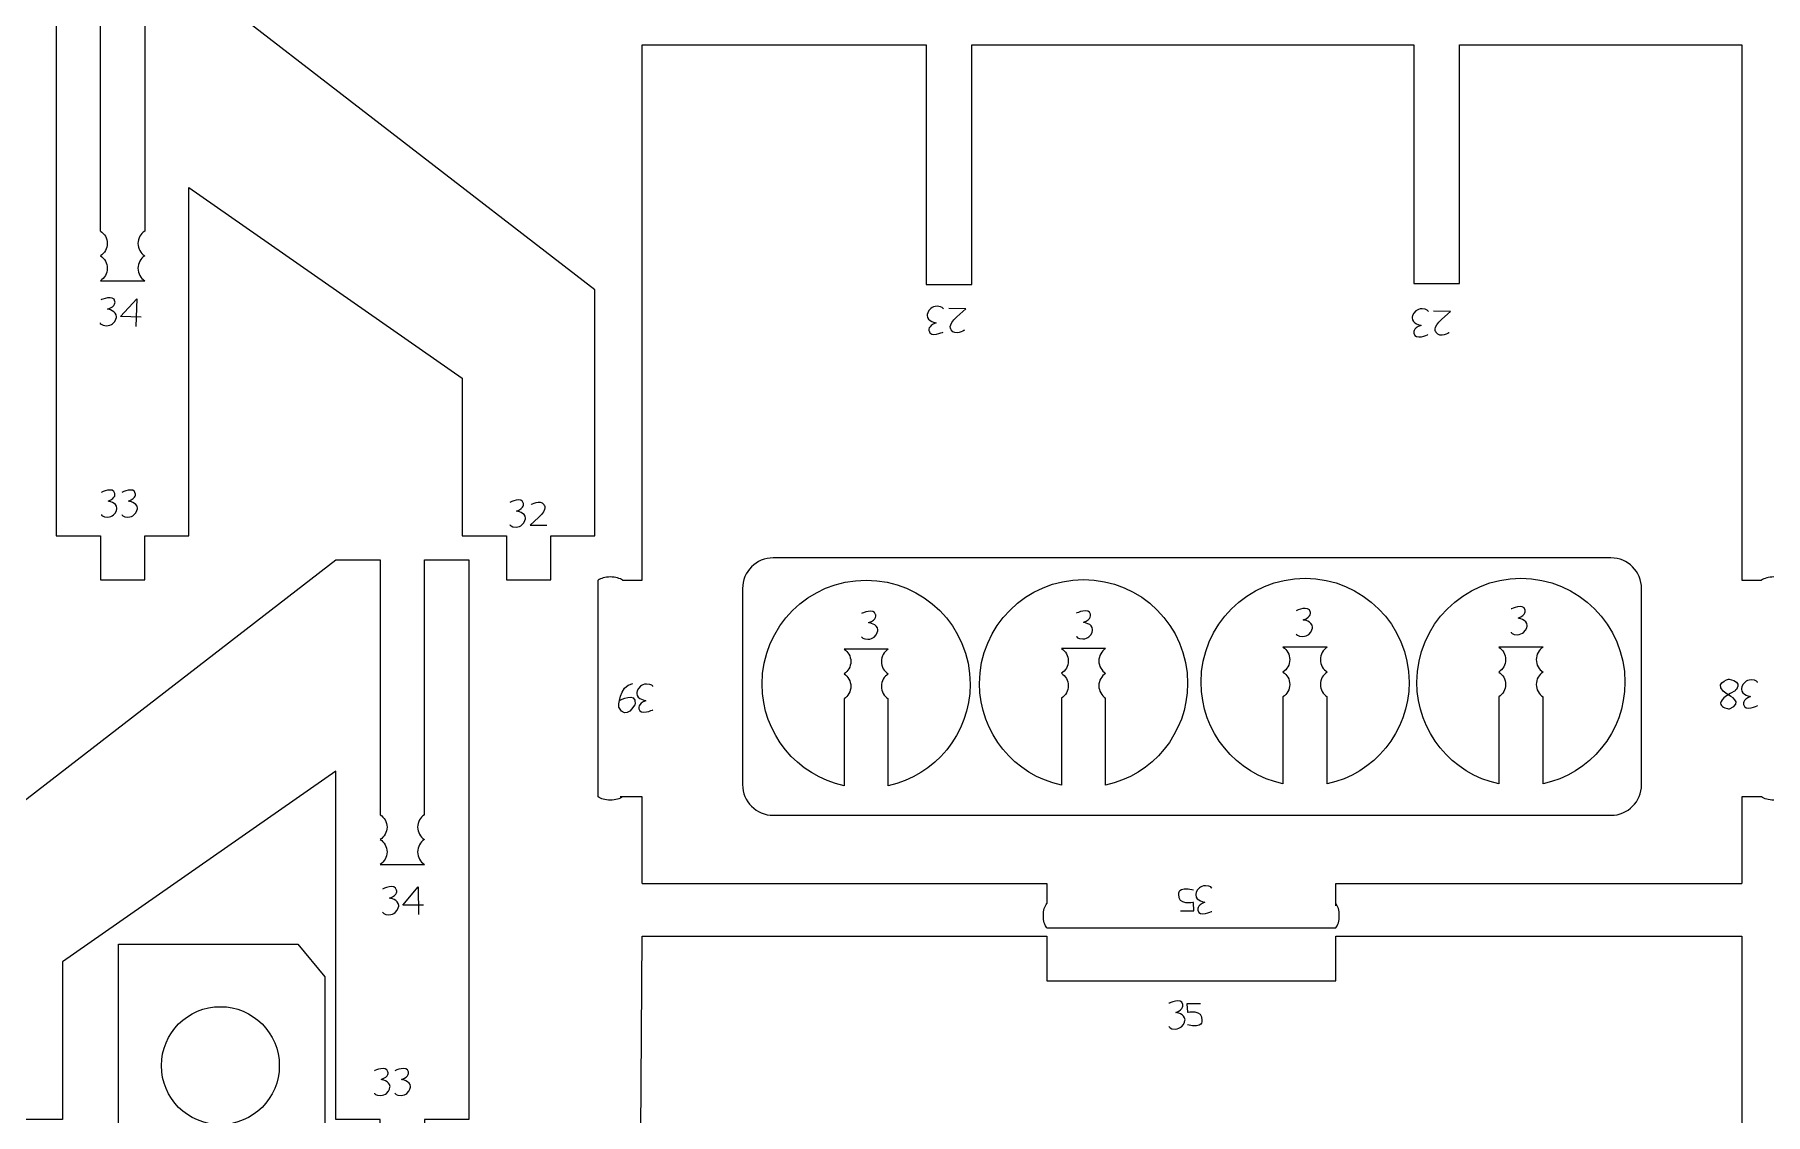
# Model space of a CAD drawing. Header units: centimetres. Extents: x -25 to 25, y -32.5 to 32.5.
# Drawn here: x -14.92 to -2.71, y 3.25 to 10.87 of the extents above; entities that cross this region are included whole.
import ezdxf

# ---------------------------------------------------------------- set-up
doc = ezdxf.new("R2010")
doc.units = ezdxf.units.CM
doc.header["$MEASUREMENT"] = 0
doc.layers.add('Capa 1', color=7, linetype='Continuous')

msp = doc.modelspace()

# ---------------------------------------------------------------- linework, layer by layer
at = {"layer": 'Capa 1', "color": 250, "lineweight": 9}
msp.add_ellipse((-13.61074, 3.5892), major_axis=(0, 0.41612), ratio=1, dxfattribs=at)
for points, knots in [([(-14.45659, 9.47907), (-14.45659, 9.47907), (-14.45658, 11.27863), (-14.45658, 11.27863), (-14.45658, 11.27863), (-14.45658, 11.27863), (-14.76867, 11.27862), (-14.76867, 11.27862), (-14.76867, 11.27862), (-14.76867, 11.27862), (-14.76867, 10.44056), (-14.76867, 10.44056), (-14.76867, 10.44056), (-14.76867, 10.44056), (-14.76867, 7.32873), (-14.76867, 7.32873), (-14.76867, 7.32873), (-14.76867, 7.32873), (-14.45658, 7.32873), (-14.45658, 7.32873), (-14.45658, 7.32873), (-14.45658, 7.32873), (-14.45657, 7.01664), (-14.45657, 7.01664), (-14.45657, 7.01664), (-14.45657, 7.01664), (-14.14449, 7.01664), (-14.14449, 7.01664), (-14.14449, 7.01664), (-14.14449, 7.01664), (-14.14449, 7.32873), (-14.14449, 7.32873), (-14.14449, 7.32873), (-14.14449, 7.32873), (-13.8324, 7.32873), (-13.8324, 7.32873), (-13.8324, 7.32873), (-13.8324, 7.32873), (-13.8324, 9.78695), (-13.8324, 9.78695), (-13.8324, 9.78695), (-13.8324, 9.78695), (-11.90354, 8.44043), (-11.90354, 8.44043), (-11.90354, 8.44043), (-11.90354, 8.44043), (-11.90354, 7.32873), (-11.90354, 7.32873), (-11.90354, 7.32873), (-11.90354, 7.32873), (-11.59145, 7.32873), (-11.59145, 7.32873), (-11.59145, 7.32873), (-11.59145, 7.32873), (-11.59145, 7.01664), (-11.59145, 7.01664), (-11.59145, 7.01664), (-11.59145, 7.01664), (-11.27936, 7.01664), (-11.27936, 7.01664), (-11.27936, 7.01664), (-11.27936, 7.01664), (-11.27936, 7.32873), (-11.27936, 7.32873), (-11.27936, 7.32873), (-11.27936, 7.32873), (-10.96727, 7.32873), (-10.96727, 7.32873), (-10.96727, 7.32873), (-10.96727, 7.32873), (-10.96727, 9.06431), (-10.96727, 9.06431), (-10.96727, 9.06431), (-10.96727, 9.06431), (-13.8324, 11.27863), (-13.8324, 11.27863), (-13.8324, 11.27863), (-13.8324, 11.27863), (-14.14449, 11.27863), (-14.14449, 11.27863), (-14.14449, 11.27863), (-14.14449, 11.27863), (-14.14449, 9.47892), (-14.14449, 9.47892)], [0, 0, 0, 0, 0.04545455, 0.04545455, 0.04545455, 0.04545455, 0.09090909, 0.09090909, 0.09090909, 0.09090909, 0.13636364, 0.13636364, 0.13636364, 0.13636364, 0.18181818, 0.18181818, 0.18181818, 0.18181818, 0.22727273, 0.22727273, 0.22727273, 0.22727273, 0.27272727, 0.27272727, 0.27272727, 0.27272727, 0.31818182, 0.31818182, 0.31818182, 0.31818182, 0.36363636, 0.36363636, 0.36363636, 0.36363636, 0.40909091, 0.40909091, 0.40909091, 0.40909091, 0.45454545, 0.45454545, 0.45454545, 0.45454545, 0.5, 0.5, 0.5, 0.5, 0.54545455, 0.54545455, 0.54545455, 0.54545455, 0.59090909, 0.59090909, 0.59090909, 0.59090909, 0.63636364, 0.63636364, 0.63636364, 0.63636364, 0.68181818, 0.68181818, 0.68181818, 0.68181818, 0.72727273, 0.72727273, 0.72727273, 0.72727273, 0.77272727, 0.77272727, 0.77272727, 0.77272727, 0.81818182, 0.81818182, 0.81818182, 0.81818182, 0.86363636, 0.86363636, 0.86363636, 0.86363636, 0.90909091, 0.90909091, 0.90909091, 0.90909091, 1, 1, 1, 1]), ([(-10.772, 7.01418), (-10.772, 7.01418), (-10.63341, 7.01418), (-10.63341, 7.01418), (-10.63341, 7.01418), (-10.63341, 7.01418), (-10.63341, 10.79321), (-10.63341, 10.79321), (-10.63341, 10.79321), (-10.63341, 10.79321), (-8.63103, 10.79321), (-8.63103, 10.79321), (-8.63103, 10.79321), (-8.63103, 10.79321), (-8.63103, 9.10232), (-8.63103, 9.10232), (-8.63103, 9.10232), (-8.63103, 9.10232), (-8.30877, 9.10232), (-8.30877, 9.10232), (-8.30877, 9.10232), (-8.30877, 9.10232), (-8.30877, 10.79321), (-8.30877, 10.79321), (-8.30877, 10.79321), (-8.30877, 10.79321), (-5.18974, 10.79321), (-5.18974, 10.79321), (-5.18974, 10.79321), (-5.18974, 10.79321), (-5.18974, 9.10825), (-5.18974, 9.10825), (-5.18974, 9.10825), (-5.18974, 9.10825), (-4.86748, 9.10825), (-4.86748, 9.10825), (-4.86748, 9.10825), (-4.86748, 9.10825), (-4.86748, 10.79321), (-4.86748, 10.79321), (-4.86748, 10.79321), (-4.86748, 10.79321), (-2.87421, 10.79321), (-2.87421, 10.79321), (-2.87421, 10.79321), (-2.87421, 10.79321), (-2.87421, 7.01418), (-2.87421, 7.01418), (-2.87421, 7.01418), (-2.87421, 7.01418), (-2.7356, 7.01418), (-2.7356, 7.01418)], [0, 0, 0, 0, 0.07142857, 0.07142857, 0.07142857, 0.07142857, 0.14285714, 0.14285714, 0.14285714, 0.14285714, 0.21428571, 0.21428571, 0.21428571, 0.21428571, 0.28571429, 0.28571429, 0.28571429, 0.28571429, 0.35714286, 0.35714286, 0.35714286, 0.35714286, 0.42857143, 0.42857143, 0.42857143, 0.42857143, 0.5, 0.5, 0.5, 0.5, 0.57142857, 0.57142857, 0.57142857, 0.57142857, 0.64285714, 0.64285714, 0.64285714, 0.64285714, 0.71428571, 0.71428571, 0.71428571, 0.71428571, 0.78571429, 0.78571429, 0.78571429, 0.78571429, 0.85714286, 0.85714286, 0.85714286, 0.85714286, 1, 1, 1, 1]), ([(-14.45659, 9.47907), (-14.42777, 9.46058), (-14.40867, 9.42824), (-14.40867, 9.39146), (-14.40867, 9.39146), (-14.40867, 9.35467), (-14.42777, 9.32234), (-14.45659, 9.30384)], [0, 0, 0, 0, 0.33333333, 0.33333333, 0.33333333, 0.33333333, 1, 1, 1, 1]), ([(-14.14449, 9.47891), (-14.1733, 9.46041), (-14.1924, 9.42808), (-14.1924, 9.39129), (-14.1924, 9.39129), (-14.1924, 9.35451), (-14.1733, 9.32217), (-14.14449, 9.30368)], [0, 0, 0, 0, 0.33333333, 0.33333333, 0.33333333, 0.33333333, 1, 1, 1, 1]), ([(-14.45659, 9.30384), (-14.42777, 9.28535), (-14.40867, 9.25302), (-14.40867, 9.21623), (-14.40867, 9.21623), (-14.40867, 9.17945), (-14.42777, 9.14711), (-14.45659, 9.12862)], [0, 0, 0, 0, 0.33333333, 0.33333333, 0.33333333, 0.33333333, 1, 1, 1, 1]), ([(-14.14449, 9.30368), (-14.1733, 9.28518), (-14.1924, 9.25285), (-14.1924, 9.21606), (-14.1924, 9.21606), (-14.1924, 9.17928), (-14.1733, 9.14695), (-14.14449, 9.12845)], [0, 0, 0, 0, 0.33333333, 0.33333333, 0.33333333, 0.33333333, 1, 1, 1, 1]), ([(-12.17064, 5.36005), (-12.17064, 5.36005), (-12.17064, 7.15977), (-12.17064, 7.15977), (-12.17064, 7.15977), (-12.17064, 7.15977), (-11.85855, 7.15977), (-11.85855, 7.15977), (-11.85855, 7.15977), (-11.85855, 7.15977), (-11.85855, 6.32169), (-11.85855, 6.32169), (-11.85855, 6.32169), (-11.85855, 6.32169), (-11.85855, 3.20987), (-11.85855, 3.20987), (-11.85855, 3.20987), (-11.85855, 3.20987), (-12.17064, 3.20987), (-12.17064, 3.20987), (-12.17064, 3.20987), (-12.17064, 3.20987), (-12.17064, 2.89778), (-12.17064, 2.89778), (-12.17064, 2.89778), (-12.17064, 2.89778), (-12.48273, 2.89778), (-12.48273, 2.89778), (-12.48273, 2.89778), (-12.48273, 2.89778), (-12.48273, 3.20987), (-12.48273, 3.20987), (-12.48273, 3.20987), (-12.48273, 3.20987), (-12.79482, 3.20987), (-12.79482, 3.20987), (-12.79482, 3.20987), (-12.79482, 3.20987), (-12.79482, 5.66809), (-12.79482, 5.66809), (-12.79482, 5.66809), (-12.79482, 5.66809), (-14.72368, 4.32156), (-14.72368, 4.32156), (-14.72368, 4.32156), (-14.72368, 4.32156), (-14.72368, 3.20987), (-14.72368, 3.20987), (-14.72368, 3.20987), (-14.72368, 3.20987), (-15.03577, 3.20987), (-15.03577, 3.20987), (-15.03577, 3.20987), (-15.03577, 3.20987), (-15.03577, 2.89778), (-15.03577, 2.89778), (-15.03577, 2.89778), (-15.03577, 2.89778), (-15.34786, 2.89778), (-15.34786, 2.89778), (-15.34786, 2.89778), (-15.34786, 2.89778), (-15.34786, 3.20987), (-15.34786, 3.20987), (-15.34786, 3.20987), (-15.34786, 3.20987), (-15.65995, 3.20987), (-15.65995, 3.20987), (-15.65995, 3.20987), (-15.65995, 3.20987), (-15.65995, 4.94545), (-15.65995, 4.94545), (-15.65995, 4.94545), (-15.65995, 4.94545), (-12.79482, 7.15977), (-12.79482, 7.15977), (-12.79482, 7.15977), (-12.79482, 7.15977), (-12.48273, 7.15977), (-12.48273, 7.15977), (-12.48273, 7.15977), (-12.48273, 7.15977), (-12.48274, 5.36021), (-12.48274, 5.36021)], [0, 0, 0, 0, 0.04545455, 0.04545455, 0.04545455, 0.04545455, 0.09090909, 0.09090909, 0.09090909, 0.09090909, 0.13636364, 0.13636364, 0.13636364, 0.13636364, 0.18181818, 0.18181818, 0.18181818, 0.18181818, 0.22727273, 0.22727273, 0.22727273, 0.22727273, 0.27272727, 0.27272727, 0.27272727, 0.27272727, 0.31818182, 0.31818182, 0.31818182, 0.31818182, 0.36363636, 0.36363636, 0.36363636, 0.36363636, 0.40909091, 0.40909091, 0.40909091, 0.40909091, 0.45454545, 0.45454545, 0.45454545, 0.45454545, 0.5, 0.5, 0.5, 0.5, 0.54545455, 0.54545455, 0.54545455, 0.54545455, 0.59090909, 0.59090909, 0.59090909, 0.59090909, 0.63636364, 0.63636364, 0.63636364, 0.63636364, 0.68181818, 0.68181818, 0.68181818, 0.68181818, 0.72727273, 0.72727273, 0.72727273, 0.72727273, 0.77272727, 0.77272727, 0.77272727, 0.77272727, 0.81818182, 0.81818182, 0.81818182, 0.81818182, 0.86363636, 0.86363636, 0.86363636, 0.86363636, 0.90909091, 0.90909091, 0.90909091, 0.90909091, 1, 1, 1, 1]), ([(-3.79787, 5.35587), (-3.79787, 5.35587), (-9.70976, 5.35587), (-9.70976, 5.35587), (-9.70976, 5.35587), (-9.8287, 5.35587), (-9.92602, 5.45319), (-9.92602, 5.57214), (-9.92602, 5.57214), (-9.92602, 5.57214), (-9.92602, 6.95623), (-9.92602, 6.95623), (-9.92602, 6.95623), (-9.92602, 7.07518), (-9.8287, 7.1725), (-9.70976, 7.1725), (-9.70976, 7.1725), (-9.70976, 7.1725), (-3.79787, 7.1725), (-3.79787, 7.1725), (-3.79787, 7.1725), (-3.67892, 7.1725), (-3.5816, 7.07518), (-3.5816, 6.95623), (-3.5816, 6.95623), (-3.5816, 6.95623), (-3.5816, 5.57214), (-3.5816, 5.57214), (-3.5816, 5.57214), (-3.5816, 5.45319), (-3.67892, 5.35587), (-3.79787, 5.35587)], [0, 0, 0, 0, 0.11111111, 0.11111111, 0.11111111, 0.11111111, 0.22222222, 0.22222222, 0.22222222, 0.22222222, 0.33333333, 0.33333333, 0.33333333, 0.33333333, 0.44444444, 0.44444444, 0.44444444, 0.44444444, 0.55555556, 0.55555556, 0.55555556, 0.55555556, 0.66666667, 0.66666667, 0.66666667, 0.66666667, 0.77777778, 0.77777778, 0.77777778, 0.77777778, 1, 1, 1, 1]), ([(-10.772, 7.01418), (-10.79031, 7.02845), (-10.82232, 7.0379), (-10.85874, 7.0379), (-10.85874, 7.0379), (-10.89516, 7.0379), (-10.92718, 7.02845), (-10.94549, 7.01418)], [0, 0, 0, 0, 0.33333333, 0.33333333, 0.33333333, 0.33333333, 1, 1, 1, 1]), ([(-9.20984, 6.17849), (-9.20984, 6.17849), (-9.20984, 5.56416), (-9.20984, 5.56416), (-9.20984, 5.56416), (-9.54024, 5.6357), (-9.78779, 5.92965), (-9.78779, 6.28147), (-9.78779, 6.28147), (-9.78779, 6.68685), (-9.45917, 7.01546), (-9.0538, 7.01546), (-9.0538, 7.01546), (-8.64842, 7.01546), (-8.3198, 6.68685), (-8.3198, 6.28147), (-8.3198, 6.28147), (-8.3198, 5.92965), (-8.56735, 5.63569), (-8.89775, 5.56416), (-8.89775, 5.56416), (-8.89775, 5.56416), (-8.89774, 6.17832), (-8.89774, 6.17832)], [0, 0, 0, 0, 0.14285714, 0.14285714, 0.14285714, 0.14285714, 0.28571429, 0.28571429, 0.28571429, 0.28571429, 0.42857143, 0.42857143, 0.42857143, 0.42857143, 0.57142857, 0.57142857, 0.57142857, 0.57142857, 0.71428571, 0.71428571, 0.71428571, 0.71428571, 1, 1, 1, 1]), ([(-7.67559, 6.18262), (-7.67559, 6.18262), (-7.67559, 5.56829), (-7.67559, 5.56829), (-7.67559, 5.56829), (-8.00598, 5.63983), (-8.25353, 5.93378), (-8.25353, 6.2856), (-8.25353, 6.2856), (-8.25353, 6.69098), (-7.92491, 7.01959), (-7.51954, 7.01959), (-7.51954, 7.01959), (-7.11417, 7.01959), (-6.78555, 6.69098), (-6.78555, 6.2856), (-6.78555, 6.2856), (-6.78555, 5.93378), (-7.0331, 5.63982), (-7.3635, 5.56829), (-7.3635, 5.56829), (-7.3635, 5.56829), (-7.36349, 6.18245), (-7.36349, 6.18245)], [0, 0, 0, 0, 0.14285714, 0.14285714, 0.14285714, 0.14285714, 0.28571429, 0.28571429, 0.28571429, 0.28571429, 0.42857143, 0.42857143, 0.42857143, 0.42857143, 0.57142857, 0.57142857, 0.57142857, 0.57142857, 0.71428571, 0.71428571, 0.71428571, 0.71428571, 1, 1, 1, 1]), ([(-6.1123, 6.1918), (-6.1123, 6.1918), (-6.1123, 5.57747), (-6.1123, 5.57747), (-6.1123, 5.57747), (-6.4427, 5.64901), (-6.69024, 5.94296), (-6.69024, 6.29478), (-6.69024, 6.29478), (-6.69024, 6.70016), (-6.36162, 7.02877), (-5.95625, 7.02877), (-5.95625, 7.02877), (-5.55088, 7.02877), (-5.22226, 6.70016), (-5.22226, 6.29478), (-5.22226, 6.29478), (-5.22226, 5.94296), (-5.46981, 5.649), (-5.80021, 5.57747), (-5.80021, 5.57747), (-5.80021, 5.57747), (-5.8002, 6.19163), (-5.8002, 6.19163)], [0, 0, 0, 0, 0.14285714, 0.14285714, 0.14285714, 0.14285714, 0.28571429, 0.28571429, 0.28571429, 0.28571429, 0.42857143, 0.42857143, 0.42857143, 0.42857143, 0.57142857, 0.57142857, 0.57142857, 0.57142857, 0.71428571, 0.71428571, 0.71428571, 0.71428571, 1, 1, 1, 1]), ([(-4.58927, 6.1918), (-4.58927, 6.1918), (-4.58927, 5.57747), (-4.58927, 5.57747), (-4.58927, 5.57747), (-4.91967, 5.64901), (-5.16722, 5.94296), (-5.16722, 6.29478), (-5.16722, 6.29478), (-5.16722, 6.70016), (-4.83859, 7.02877), (-4.43322, 7.02877), (-4.43322, 7.02877), (-4.02785, 7.02877), (-3.69923, 6.70016), (-3.69923, 6.29478), (-3.69923, 6.29478), (-3.69923, 5.94296), (-3.94678, 5.649), (-4.27718, 5.57747), (-4.27718, 5.57747), (-4.27718, 5.57747), (-4.27717, 6.19163), (-4.27717, 6.19163)], [0, 0, 0, 0, 0.14285714, 0.14285714, 0.14285714, 0.14285714, 0.28571429, 0.28571429, 0.28571429, 0.28571429, 0.42857143, 0.42857143, 0.42857143, 0.42857143, 0.57142857, 0.57142857, 0.57142857, 0.57142857, 0.71428571, 0.71428571, 0.71428571, 0.71428571, 1, 1, 1, 1]), ([(-2.56211, 7.01418), (-2.58042, 7.02845), (-2.61243, 7.0379), (-2.64885, 7.0379), (-2.64885, 7.0379), (-2.68527, 7.0379), (-2.71729, 7.02845), (-2.7356, 7.01418)], [0, 0, 0, 0, 0.33333333, 0.33333333, 0.33333333, 0.33333333, 1, 1, 1, 1]), ([(-9.20984, 6.52895), (-9.18102, 6.51045), (-9.16192, 6.47812), (-9.16192, 6.44133), (-9.16192, 6.44133), (-9.16192, 6.40455), (-9.18102, 6.37222), (-9.20984, 6.35372)], [0, 0, 0, 0, 0.33333333, 0.33333333, 0.33333333, 0.33333333, 1, 1, 1, 1]), ([(-8.89774, 6.52878), (-8.92656, 6.51028), (-8.94566, 6.47795), (-8.94566, 6.44117), (-8.94566, 6.44117), (-8.94566, 6.40438), (-8.92656, 6.37205), (-8.89774, 6.35355)], [0, 0, 0, 0, 0.33333333, 0.33333333, 0.33333333, 0.33333333, 1, 1, 1, 1]), ([(-7.67559, 6.53308), (-7.64677, 6.51458), (-7.62767, 6.48225), (-7.62767, 6.44546), (-7.62767, 6.44546), (-7.62767, 6.40868), (-7.64677, 6.37635), (-7.67559, 6.35785)], [0, 0, 0, 0, 0.33333333, 0.33333333, 0.33333333, 0.33333333, 1, 1, 1, 1]), ([(-7.36349, 6.53291), (-7.3923, 6.51441), (-7.4114, 6.48208), (-7.4114, 6.4453), (-7.4114, 6.4453), (-7.4114, 6.40851), (-7.3923, 6.37618), (-7.36349, 6.35768)], [0, 0, 0, 0, 0.33333333, 0.33333333, 0.33333333, 0.33333333, 1, 1, 1, 1]), ([(-6.1123, 6.54225), (-6.08348, 6.52376), (-6.06438, 6.49142), (-6.06438, 6.45464), (-6.06438, 6.45464), (-6.06438, 6.41785), (-6.08348, 6.38552), (-6.1123, 6.36702)], [0, 0, 0, 0, 0.33333333, 0.33333333, 0.33333333, 0.33333333, 1, 1, 1, 1]), ([(-5.8002, 6.54209), (-5.82901, 6.52359), (-5.84811, 6.49126), (-5.84811, 6.45447), (-5.84811, 6.45447), (-5.84811, 6.41769), (-5.82901, 6.38535), (-5.8002, 6.36686)], [0, 0, 0, 0, 0.33333333, 0.33333333, 0.33333333, 0.33333333, 1, 1, 1, 1]), ([(-4.58927, 6.54225), (-4.56045, 6.52376), (-4.54135, 6.49142), (-4.54135, 6.45464), (-4.54135, 6.45464), (-4.54135, 6.41785), (-4.56045, 6.38552), (-4.58927, 6.36702)], [0, 0, 0, 0, 0.33333333, 0.33333333, 0.33333333, 0.33333333, 1, 1, 1, 1]), ([(-4.27717, 6.54209), (-4.30598, 6.52359), (-4.32508, 6.49126), (-4.32508, 6.45447), (-4.32508, 6.45447), (-4.32508, 6.41769), (-4.30598, 6.38535), (-4.27717, 6.36686)], [0, 0, 0, 0, 0.33333333, 0.33333333, 0.33333333, 0.33333333, 1, 1, 1, 1]), ([(-9.20984, 6.35372), (-9.18102, 6.33522), (-9.16192, 6.30289), (-9.16192, 6.2661), (-9.16192, 6.2661), (-9.16192, 6.22932), (-9.18102, 6.19699), (-9.20984, 6.17849)], [0, 0, 0, 0, 0.33333333, 0.33333333, 0.33333333, 0.33333333, 1, 1, 1, 1]), ([(-8.89774, 6.35355), (-8.92656, 6.33506), (-8.94566, 6.30272), (-8.94566, 6.26594), (-8.94566, 6.26594), (-8.94566, 6.22915), (-8.92656, 6.19682), (-8.89774, 6.17832)], [0, 0, 0, 0, 0.33333333, 0.33333333, 0.33333333, 0.33333333, 1, 1, 1, 1]), ([(-7.67559, 6.35785), (-7.64677, 6.33935), (-7.62767, 6.30702), (-7.62767, 6.27023), (-7.62767, 6.27023), (-7.62767, 6.23345), (-7.64677, 6.20112), (-7.67559, 6.18262)], [0, 0, 0, 0, 0.33333333, 0.33333333, 0.33333333, 0.33333333, 1, 1, 1, 1]), ([(-7.36349, 6.35768), (-7.3923, 6.33919), (-7.4114, 6.30685), (-7.4114, 6.27007), (-7.4114, 6.27007), (-7.4114, 6.23328), (-7.3923, 6.20095), (-7.36349, 6.18245)], [0, 0, 0, 0, 0.33333333, 0.33333333, 0.33333333, 0.33333333, 1, 1, 1, 1]), ([(-6.1123, 6.36702), (-6.08348, 6.34853), (-6.06438, 6.3162), (-6.06438, 6.27941), (-6.06438, 6.27941), (-6.06438, 6.24263), (-6.08348, 6.21029), (-6.1123, 6.1918)], [0, 0, 0, 0, 0.33333333, 0.33333333, 0.33333333, 0.33333333, 1, 1, 1, 1]), ([(-5.8002, 6.36686), (-5.82901, 6.34836), (-5.84811, 6.31603), (-5.84811, 6.27924), (-5.84811, 6.27924), (-5.84811, 6.24246), (-5.82901, 6.21013), (-5.8002, 6.19163)], [0, 0, 0, 0, 0.33333333, 0.33333333, 0.33333333, 0.33333333, 1, 1, 1, 1]), ([(-4.58927, 6.36702), (-4.56045, 6.34853), (-4.54135, 6.3162), (-4.54135, 6.27941), (-4.54135, 6.27941), (-4.54135, 6.24263), (-4.56045, 6.21029), (-4.58927, 6.1918)], [0, 0, 0, 0, 0.33333333, 0.33333333, 0.33333333, 0.33333333, 1, 1, 1, 1]), ([(-4.27717, 6.36686), (-4.30598, 6.34836), (-4.32508, 6.31603), (-4.32508, 6.27924), (-4.32508, 6.27924), (-4.32508, 6.24246), (-4.30598, 6.21013), (-4.27717, 6.19163)], [0, 0, 0, 0, 0.33333333, 0.33333333, 0.33333333, 0.33333333, 1, 1, 1, 1]), ([(-10.772, 5.48658), (-10.79031, 5.47231), (-10.82232, 5.46286), (-10.85874, 5.46286), (-10.85874, 5.46286), (-10.89516, 5.46286), (-10.92718, 5.47231), (-10.94549, 5.48658)], [0, 0, 0, 0, 0.33333333, 0.33333333, 0.33333333, 0.33333333, 1, 1, 1, 1]), ([(-10.63341, 4.87556), (-10.63341, 4.87556), (-10.63341, 5.48659), (-10.63341, 5.48659), (-10.63341, 5.48659), (-10.63341, 5.48659), (-10.78946, 5.48659), (-10.78946, 5.48659)], [0, 0, 0, 0, 0.33333333, 0.33333333, 0.33333333, 0.33333333, 1, 1, 1, 1]), ([(-2.7356, 5.48658), (-2.7356, 5.48658), (-2.87421, 5.48659), (-2.87421, 5.48659), (-2.87421, 5.48659), (-2.87421, 5.48659), (-2.87421, 4.87556), (-2.87421, 4.87556)], [0, 0, 0, 0, 0.33333333, 0.33333333, 0.33333333, 0.33333333, 1, 1, 1, 1]), ([(-2.56211, 5.48658), (-2.58042, 5.47231), (-2.61243, 5.46286), (-2.64885, 5.46286), (-2.64885, 5.46286), (-2.68527, 5.46286), (-2.71729, 5.47231), (-2.7356, 5.48658)], [0, 0, 0, 0, 0.33333333, 0.33333333, 0.33333333, 0.33333333, 1, 1, 1, 1]), ([(-12.48274, 5.36021), (-12.45392, 5.34172), (-12.43482, 5.30938), (-12.43482, 5.2726), (-12.43482, 5.2726), (-12.43482, 5.23581), (-12.45392, 5.20348), (-12.48274, 5.18498)], [0, 0, 0, 0, 0.33333333, 0.33333333, 0.33333333, 0.33333333, 1, 1, 1, 1]), ([(-12.17064, 5.36005), (-12.19945, 5.34155), (-12.21855, 5.30922), (-12.21855, 5.27243), (-12.21855, 5.27243), (-12.21855, 5.23565), (-12.19945, 5.20331), (-12.17064, 5.18482)], [0, 0, 0, 0, 0.33333333, 0.33333333, 0.33333333, 0.33333333, 1, 1, 1, 1]), ([(-12.48274, 5.18498), (-12.45392, 5.16649), (-12.43482, 5.13416), (-12.43482, 5.09737), (-12.43482, 5.09737), (-12.43482, 5.06059), (-12.45392, 5.02825), (-12.48274, 5.00976)], [0, 0, 0, 0, 0.33333333, 0.33333333, 0.33333333, 0.33333333, 1, 1, 1, 1]), ([(-12.17064, 5.18482), (-12.19945, 5.16632), (-12.21855, 5.13399), (-12.21855, 5.0972), (-12.21855, 5.0972), (-12.21855, 5.06042), (-12.19945, 5.02809), (-12.17064, 5.00959)], [0, 0, 0, 0, 0.33333333, 0.33333333, 0.33333333, 0.33333333, 1, 1, 1, 1]), ([(-10.63341, 4.87556), (-10.63341, 4.87556), (-7.77922, 4.87556), (-7.77922, 4.87556), (-7.77922, 4.87556), (-7.77922, 4.87556), (-7.77922, 4.73414), (-7.77922, 4.73414)], [0, 0, 0, 0, 0.33333333, 0.33333333, 0.33333333, 0.33333333, 1, 1, 1, 1]), ([(-5.73864, 4.71811), (-5.73864, 4.71811), (-5.73864, 4.87556), (-5.73864, 4.87556), (-5.73864, 4.87556), (-5.73864, 4.87556), (-2.87421, 4.87556), (-2.87421, 4.87556)], [0, 0, 0, 0, 0.33333333, 0.33333333, 0.33333333, 0.33333333, 1, 1, 1, 1]), ([(-7.77922, 4.56065), (-7.79349, 4.57896), (-7.80294, 4.61097), (-7.80294, 4.64739), (-7.80294, 4.64739), (-7.80294, 4.68381), (-7.79349, 4.71583), (-7.77922, 4.73414)], [0, 0, 0, 0, 0.33333333, 0.33333333, 0.33333333, 0.33333333, 1, 1, 1, 1]), ([(-5.73864, 4.56065), (-5.72437, 4.57896), (-5.71492, 4.61097), (-5.71492, 4.64739), (-5.71492, 4.64739), (-5.71492, 4.68381), (-5.72437, 4.71583), (-5.73864, 4.73414)], [0, 0, 0, 0, 0.33333333, 0.33333333, 0.33333333, 0.33333333, 1, 1, 1, 1]), ([(-13.81182, 2.44724), (-13.81182, 2.44724), (-14.32938, 2.44879), (-14.32938, 2.44879), (-14.32938, 2.44879), (-14.32938, 2.44879), (-14.32938, 4.44575), (-14.32938, 4.44575), (-14.32938, 4.44575), (-14.32938, 4.44575), (-13.06326, 4.44575), (-13.06326, 4.44575), (-13.06326, 4.44575), (-13.06326, 4.44575), (-12.87266, 4.21563), (-12.87266, 4.21563), (-12.87266, 4.21563), (-12.87266, 4.21563), (-12.87266, 2.4336), (-12.87266, 2.4336), (-12.87266, 2.4336), (-12.87266, 2.4336), (-12.86991, 1.72705), (-12.86991, 1.72705), (-12.86991, 1.72705), (-12.86991, 1.72705), (-12.56289, 1.72705), (-12.56289, 1.72705), (-12.56289, 1.72705), (-12.49059, 2.08318), (-12.17577, 2.35123), (-11.79829, 2.35123), (-11.79829, 2.35123), (-11.36738, 2.35123), (-11.01807, 2.0019), (-11.01807, 1.571), (-11.01807, 1.571), (-11.01807, 1.1401), (-11.36738, 0.79078), (-11.79829, 0.79078), (-11.79829, 0.79078), (-12.17577, 0.79078), (-12.49059, 1.05882), (-12.56289, 1.41496), (-12.56289, 1.41496), (-12.56289, 1.41496), (-12.86991, 1.41496), (-12.86991, 1.41496), (-12.86991, 1.41496), (-12.86991, 1.41496), (-12.86991, -0.14549), (-12.86991, -0.14549), (-12.86991, -0.14549), (-12.86991, -0.14549), (-12.56338, -0.14549), (-12.56338, -0.14549), (-12.56338, -0.14549), (-12.49207, 0.2119), (-12.17666, 0.48123), (-11.79829, 0.48123), (-11.79829, 0.48123), (-11.36738, 0.48123), (-11.01807, 0.13191), (-11.01807, -0.29899), (-11.01807, -0.29899), (-11.01807, -0.72989), (-11.36738, -1.07922), (-11.79829, -1.07922), (-11.79829, -1.07922), (-12.17486, -1.07922), (-12.4891, -0.81244), (-12.56237, -0.45758), (-12.56237, -0.45758), (-12.56237, -0.45758), (-12.86991, -0.45758), (-12.86991, -0.45758), (-12.86991, -0.45758), (-12.86991, -0.45758), (-12.86991, -1.30975), (-12.86991, -1.30975), (-12.86991, -1.30975), (-12.86991, -1.30975), (-12.86991, -3.09217), (-12.86991, -3.09217), (-12.86991, -3.09217), (-12.86991, -3.09217), (-13.11144, -3.32191), (-13.11144, -3.32191), (-13.11144, -3.32191), (-13.11144, -3.32191), (-14.32938, -3.32191), (-14.32938, -3.32191), (-14.32938, -3.32191), (-14.32938, -3.32191), (-14.32938, -1.30459), (-14.32938, -1.30459), (-14.32938, -1.30459), (-14.32938, -1.30459), (-13.81182, -1.30373), (-13.81182, -1.30373)], [0, 0, 0, 0, 0.03846154, 0.03846154, 0.03846154, 0.03846154, 0.07692308, 0.07692308, 0.07692308, 0.07692308, 0.11538462, 0.11538462, 0.11538462, 0.11538462, 0.15384615, 0.15384615, 0.15384615, 0.15384615, 0.19230769, 0.19230769, 0.19230769, 0.19230769, 0.23076923, 0.23076923, 0.23076923, 0.23076923, 0.26923077, 0.26923077, 0.26923077, 0.26923077, 0.30769231, 0.30769231, 0.30769231, 0.30769231, 0.34615385, 0.34615385, 0.34615385, 0.34615385, 0.38461538, 0.38461538, 0.38461538, 0.38461538, 0.42307692, 0.42307692, 0.42307692, 0.42307692, 0.46153846, 0.46153846, 0.46153846, 0.46153846, 0.5, 0.5, 0.5, 0.5, 0.53846154, 0.53846154, 0.53846154, 0.53846154, 0.57692308, 0.57692308, 0.57692308, 0.57692308, 0.61538462, 0.61538462, 0.61538462, 0.61538462, 0.65384615, 0.65384615, 0.65384615, 0.65384615, 0.69230769, 0.69230769, 0.69230769, 0.69230769, 0.73076923, 0.73076923, 0.73076923, 0.73076923, 0.76923077, 0.76923077, 0.76923077, 0.76923077, 0.80769231, 0.80769231, 0.80769231, 0.80769231, 0.84615385, 0.84615385, 0.84615385, 0.84615385, 0.88461538, 0.88461538, 0.88461538, 0.88461538, 0.92307692, 0.92307692, 0.92307692, 0.92307692, 1, 1, 1, 1]), ([(-10.79867, 3.12009), (-10.79867, 3.12009), (-10.64262, 3.12009), (-10.64262, 3.12009), (-10.64262, 3.12009), (-10.64262, 3.12009), (-10.63444, 4.50184), (-10.63444, 4.50184), (-10.63444, 4.50184), (-10.63444, 4.50184), (-7.77922, 4.50184), (-7.77922, 4.50184), (-7.77922, 4.50184), (-7.77922, 4.50184), (-7.77922, 4.18693), (-7.77922, 4.18693), (-7.77922, 4.18693), (-7.77922, 4.18693), (-5.73864, 4.18693), (-5.73864, 4.18693), (-5.73864, 4.18693), (-5.73864, 4.18693), (-5.73864, 4.50184), (-5.73864, 4.50184), (-5.73864, 4.50184), (-5.73864, 4.50184), (-2.87524, 4.50184), (-2.87524, 4.50184), (-2.87524, 4.50184), (-2.87524, 4.50184), (-2.87524, 3.12009), (-2.87524, 3.12009), (-2.87524, 3.12009), (-2.87524, 3.12009), (-2.7192, 3.12009), (-2.7192, 3.12009)], [0, 0, 0, 0, 0.1, 0.1, 0.1, 0.1, 0.2, 0.2, 0.2, 0.2, 0.3, 0.3, 0.3, 0.3, 0.4, 0.4, 0.4, 0.4, 0.5, 0.5, 0.5, 0.5, 0.6, 0.6, 0.6, 0.6, 0.7, 0.7, 0.7, 0.7, 0.8, 0.8, 0.8, 0.8, 1, 1, 1, 1])]:
    msp.add_open_spline(points, degree=3, knots=knots, dxfattribs=at)
for points in [[(-14.45659, 9.12862), (-14.45659, 9.12862), (-14.14449, 9.12845), (-14.14449, 9.12845)], [(-10.9455, 5.48659), (-10.9455, 5.48659), (-10.9455, 7.01418), (-10.9455, 7.01418)], [(-8.89774, 6.52878), (-8.89774, 6.52878), (-9.20984, 6.52895), (-9.20984, 6.52895)], [(-7.36349, 6.53291), (-7.36349, 6.53291), (-7.67559, 6.53308), (-7.67559, 6.53308)], [(-5.8002, 6.54209), (-5.8002, 6.54209), (-6.1123, 6.54225), (-6.1123, 6.54225)], [(-4.27717, 6.54209), (-4.27717, 6.54209), (-4.58927, 6.54225), (-4.58927, 6.54225)], [(-12.48274, 5.00976), (-12.48274, 5.00976), (-12.17064, 5.00959), (-12.17064, 5.00959)], [(-7.77922, 4.56065), (-7.77922, 4.56065), (-5.73864, 4.56065), (-5.73864, 4.56065)]]:
    msp.add_open_spline(points, degree=3, dxfattribs=at)
at = {"layer": 'Capa 1', "color": 240, "lineweight": 9}
for points, knots in [([(-14.45957, 8.83063), (-14.45957, 8.83063), (-14.45277, 8.81113), (-14.41525, 8.81097), (-14.41525, 8.81097), (-14.39578, 8.81088), (-14.38159, 8.81732), (-14.37118, 8.82489), (-14.37118, 8.82489), (-14.34581, 8.8434), (-14.34341, 8.87354), (-14.34341, 8.87354), (-14.34341, 8.87354), (-14.34305, 8.91695), (-14.40638, 8.9277), (-14.40638, 8.9277), (-14.40638, 8.9277), (-14.34317, 8.94853), (-14.35478, 8.98242), (-14.35478, 8.98242), (-14.35478, 8.98242), (-14.36183, 9.03414), (-14.45343, 8.99387), (-14.45343, 8.99387)], [0, 0, 0, 0, 0.14285714, 0.14285714, 0.14285714, 0.14285714, 0.28571429, 0.28571429, 0.28571429, 0.28571429, 0.42857143, 0.42857143, 0.42857143, 0.42857143, 0.57142857, 0.57142857, 0.57142857, 0.57142857, 0.71428571, 0.71428571, 0.71428571, 0.71428571, 1, 1, 1, 1]), ([(-14.16936, 8.87022), (-14.16936, 8.87022), (-14.31455, 8.87568), (-14.31455, 8.87568), (-14.31455, 8.87568), (-14.31455, 8.87568), (-14.20051, 9.00007), (-14.20051, 9.00007), (-14.20051, 9.00007), (-14.20051, 9.00007), (-14.20659, 8.80468), (-14.20659, 8.80468)], [0, 0, 0, 0, 0.25, 0.25, 0.25, 0.25, 0.5, 0.5, 0.5, 0.5, 1, 1, 1, 1]), ([(-8.508, 8.92906), (-8.508, 8.92906), (-8.51515, 8.94842), (-8.55267, 8.9479), (-8.55267, 8.9479), (-8.57214, 8.94764), (-8.58621, 8.94095), (-8.59648, 8.93319), (-8.59648, 8.93319), (-8.62151, 8.91422), (-8.62336, 8.88404), (-8.62336, 8.88404), (-8.62336, 8.88404), (-8.62294, 8.84063), (-8.55942, 8.83103), (-8.55942, 8.83103), (-8.55942, 8.83103), (-8.62224, 8.80906), (-8.61002, 8.77539), (-8.61002, 8.77539), (-8.61002, 8.77539), (-8.60203, 8.7238), (-8.51117, 8.76573), (-8.51117, 8.76573)], [0, 0, 0, 0, 0.14285714, 0.14285714, 0.14285714, 0.14285714, 0.28571429, 0.28571429, 0.28571429, 0.28571429, 0.42857143, 0.42857143, 0.42857143, 0.42857143, 0.57142857, 0.57142857, 0.57142857, 0.57142857, 0.71428571, 0.71428571, 0.71428571, 0.71428571, 1, 1, 1, 1]), ([(-8.41278, 8.87397), (-8.41278, 8.87397), (-8.35128, 8.92936), (-8.35128, 8.92936), (-8.35128, 8.92936), (-8.35128, 8.92936), (-8.47122, 8.93169), (-8.47122, 8.93169)], [0, 0, 0, 0, 0.33333333, 0.33333333, 0.33333333, 0.33333333, 1, 1, 1, 1]), ([(-5.08604, 8.91142), (-5.08604, 8.91142), (-5.09319, 8.93079), (-5.13071, 8.93027), (-5.13071, 8.93027), (-5.15018, 8.93001), (-5.16425, 8.92332), (-5.17452, 8.91556), (-5.17452, 8.91556), (-5.19954, 8.89659), (-5.2014, 8.86641), (-5.2014, 8.86641), (-5.2014, 8.86641), (-5.20097, 8.823), (-5.13746, 8.8134), (-5.13746, 8.8134), (-5.13746, 8.8134), (-5.20028, 8.79143), (-5.18806, 8.75776), (-5.18806, 8.75776), (-5.18806, 8.75776), (-5.18007, 8.70617), (-5.08921, 8.7481), (-5.08921, 8.7481)], [0, 0, 0, 0, 0.14285714, 0.14285714, 0.14285714, 0.14285714, 0.28571429, 0.28571429, 0.28571429, 0.28571429, 0.42857143, 0.42857143, 0.42857143, 0.42857143, 0.57142857, 0.57142857, 0.57142857, 0.57142857, 0.71428571, 0.71428571, 0.71428571, 0.71428571, 1, 1, 1, 1]), ([(-8.36061, 8.77907), (-8.36061, 8.77907), (-8.42574, 8.73787), (-8.45316, 8.78086), (-8.45316, 8.78086), (-8.45316, 8.78086), (-8.4847, 8.81363), (-8.41278, 8.87397)], [0, 0, 0, 0, 0.33333333, 0.33333333, 0.33333333, 0.33333333, 1, 1, 1, 1]), ([(-4.93864, 8.76143), (-4.93864, 8.76143), (-5.00378, 8.72024), (-5.0312, 8.76323), (-5.0312, 8.76323), (-5.0312, 8.76323), (-5.06274, 8.796), (-4.99082, 8.85634)], [0, 0, 0, 0, 0.33333333, 0.33333333, 0.33333333, 0.33333333, 1, 1, 1, 1]), ([(-4.99082, 8.85634), (-4.99082, 8.85634), (-4.92931, 8.91173), (-4.92931, 8.91173), (-4.92931, 8.91173), (-4.92931, 8.91173), (-5.04926, 8.91406), (-5.04926, 8.91406)], [0, 0, 0, 0, 0.33333333, 0.33333333, 0.33333333, 0.33333333, 1, 1, 1, 1]), ([(-14.45047, 7.47791), (-14.45047, 7.47791), (-14.44324, 7.45943), (-14.40719, 7.46063), (-14.40719, 7.46063), (-14.38848, 7.46125), (-14.37508, 7.46794), (-14.36536, 7.47559), (-14.36536, 7.47559), (-14.34166, 7.49429), (-14.34044, 7.52333), (-14.34044, 7.52333), (-14.34044, 7.52333), (-14.34166, 7.56504), (-14.40288, 7.57308), (-14.40288, 7.57308), (-14.40288, 7.57308), (-14.34292, 7.59537), (-14.35529, 7.6275), (-14.35529, 7.6275), (-14.35529, 7.6275), (-14.36393, 7.67693), (-14.45047, 7.63494), (-14.45047, 7.63494)], [0, 0, 0, 0, 0.14285714, 0.14285714, 0.14285714, 0.14285714, 0.28571429, 0.28571429, 0.28571429, 0.28571429, 0.42857143, 0.42857143, 0.42857143, 0.42857143, 0.57142857, 0.57142857, 0.57142857, 0.57142857, 0.71428571, 0.71428571, 0.71428571, 0.71428571, 1, 1, 1, 1]), ([(-14.30595, 7.47791), (-14.30595, 7.47791), (-14.29872, 7.45943), (-14.26267, 7.46063), (-14.26267, 7.46063), (-14.24396, 7.46125), (-14.23056, 7.46794), (-14.22084, 7.47559), (-14.22084, 7.47559), (-14.19714, 7.49429), (-14.19592, 7.52333), (-14.19592, 7.52333), (-14.19592, 7.52333), (-14.19714, 7.56504), (-14.25836, 7.57308), (-14.25836, 7.57308), (-14.25836, 7.57308), (-14.1984, 7.59537), (-14.21077, 7.6275), (-14.21077, 7.6275), (-14.21077, 7.6275), (-14.21941, 7.67693), (-14.30595, 7.63494), (-14.30595, 7.63494)], [0, 0, 0, 0, 0.14285714, 0.14285714, 0.14285714, 0.14285714, 0.28571429, 0.28571429, 0.28571429, 0.28571429, 0.42857143, 0.42857143, 0.42857143, 0.42857143, 0.57142857, 0.57142857, 0.57142857, 0.57142857, 0.71428571, 0.71428571, 0.71428571, 0.71428571, 1, 1, 1, 1]), ([(-11.56758, 7.40743), (-11.56758, 7.40743), (-11.56035, 7.38895), (-11.5243, 7.39015), (-11.5243, 7.39015), (-11.50559, 7.39077), (-11.49219, 7.39746), (-11.48247, 7.40511), (-11.48247, 7.40511), (-11.45877, 7.42381), (-11.45755, 7.45285), (-11.45755, 7.45285), (-11.45755, 7.45285), (-11.45877, 7.49456), (-11.51999, 7.5026), (-11.51999, 7.5026), (-11.51999, 7.5026), (-11.46003, 7.52489), (-11.4724, 7.55702), (-11.4724, 7.55702), (-11.4724, 7.55702), (-11.48104, 7.60645), (-11.56758, 7.56446), (-11.56758, 7.56446)], [0, 0, 0, 0, 0.14285714, 0.14285714, 0.14285714, 0.14285714, 0.28571429, 0.28571429, 0.28571429, 0.28571429, 0.42857143, 0.42857143, 0.42857143, 0.42857143, 0.57142857, 0.57142857, 0.57142857, 0.57142857, 0.71428571, 0.71428571, 0.71428571, 0.71428571, 1, 1, 1, 1]), ([(-11.41728, 7.54883), (-11.41728, 7.54883), (-11.35545, 7.58964), (-11.32829, 7.54883), (-11.32829, 7.54883), (-11.32829, 7.54883), (-11.29737, 7.51793), (-11.36536, 7.45859)], [0, 0, 0, 0, 0.33333333, 0.33333333, 0.33333333, 0.33333333, 1, 1, 1, 1]), ([(-11.36536, 7.45859), (-11.36536, 7.45859), (-11.42344, 7.40421), (-11.42344, 7.40421), (-11.42344, 7.40421), (-11.42344, 7.40421), (-11.30812, 7.40421), (-11.30812, 7.40421)], [0, 0, 0, 0, 0.33333333, 0.33333333, 0.33333333, 0.33333333, 1, 1, 1, 1]), ([(-6.01831, 6.63542), (-6.01831, 6.63542), (-6.01078, 6.6162), (-5.97328, 6.61745), (-5.97328, 6.61745), (-5.95382, 6.61809), (-5.93988, 6.62505), (-5.92977, 6.63301), (-5.92977, 6.63301), (-5.90511, 6.65246), (-5.90384, 6.68267), (-5.90384, 6.68267), (-5.90384, 6.68267), (-5.90511, 6.72606), (-5.9688, 6.73443), (-5.9688, 6.73443), (-5.9688, 6.73443), (-5.90642, 6.75762), (-5.91929, 6.79104), (-5.91929, 6.79104), (-5.91929, 6.79104), (-5.92828, 6.84246), (-6.01831, 6.79878), (-6.01831, 6.79878)], [0, 0, 0, 0, 0.14285714, 0.14285714, 0.14285714, 0.14285714, 0.28571429, 0.28571429, 0.28571429, 0.28571429, 0.42857143, 0.42857143, 0.42857143, 0.42857143, 0.57142857, 0.57142857, 0.57142857, 0.57142857, 0.71428571, 0.71428571, 0.71428571, 0.71428571, 1, 1, 1, 1]), ([(-4.50299, 6.64853), (-4.50299, 6.64853), (-4.49547, 6.6293), (-4.45797, 6.63055), (-4.45797, 6.63055), (-4.43851, 6.6312), (-4.42457, 6.63816), (-4.41445, 6.64612), (-4.41445, 6.64612), (-4.3898, 6.66557), (-4.38853, 6.69578), (-4.38853, 6.69578), (-4.38853, 6.69578), (-4.3898, 6.73917), (-4.45349, 6.74753), (-4.45349, 6.74753), (-4.45349, 6.74753), (-4.39111, 6.77072), (-4.40398, 6.80415), (-4.40398, 6.80415), (-4.40398, 6.80415), (-4.41297, 6.85557), (-4.50299, 6.81189), (-4.50299, 6.81189)], [0, 0, 0, 0, 0.14285714, 0.14285714, 0.14285714, 0.14285714, 0.28571429, 0.28571429, 0.28571429, 0.28571429, 0.42857143, 0.42857143, 0.42857143, 0.42857143, 0.57142857, 0.57142857, 0.57142857, 0.57142857, 0.71428571, 0.71428571, 0.71428571, 0.71428571, 1, 1, 1, 1]), ([(-9.08586, 6.61642), (-9.08586, 6.61642), (-9.07834, 6.59719), (-9.04083, 6.59844), (-9.04083, 6.59844), (-9.02137, 6.59908), (-9.00743, 6.60604), (-8.99732, 6.614), (-8.99732, 6.614), (-8.97266, 6.63346), (-8.97139, 6.66367), (-8.97139, 6.66367), (-8.97139, 6.66367), (-8.97266, 6.70706), (-9.03635, 6.71542), (-9.03635, 6.71542), (-9.03635, 6.71542), (-8.97397, 6.73861), (-8.98684, 6.77203), (-8.98684, 6.77203), (-8.98684, 6.77203), (-8.99583, 6.82346), (-9.08586, 6.77977), (-9.08586, 6.77977)], [0, 0, 0, 0, 0.14285714, 0.14285714, 0.14285714, 0.14285714, 0.28571429, 0.28571429, 0.28571429, 0.28571429, 0.42857143, 0.42857143, 0.42857143, 0.42857143, 0.57142857, 0.57142857, 0.57142857, 0.57142857, 0.71428571, 0.71428571, 0.71428571, 0.71428571, 1, 1, 1, 1]), ([(-7.5697, 6.61871), (-7.5697, 6.61871), (-7.56218, 6.59949), (-7.52468, 6.60074), (-7.52468, 6.60074), (-7.50522, 6.60138), (-7.49128, 6.60834), (-7.48116, 6.6163), (-7.48116, 6.6163), (-7.45651, 6.63575), (-7.45524, 6.66596), (-7.45524, 6.66596), (-7.45524, 6.66596), (-7.45651, 6.70936), (-7.5202, 6.71772), (-7.5202, 6.71772), (-7.5202, 6.71772), (-7.45782, 6.74091), (-7.47069, 6.77433), (-7.47069, 6.77433), (-7.47069, 6.77433), (-7.47968, 6.82575), (-7.5697, 6.78207), (-7.5697, 6.78207)], [0, 0, 0, 0, 0.14285714, 0.14285714, 0.14285714, 0.14285714, 0.28571429, 0.28571429, 0.28571429, 0.28571429, 0.42857143, 0.42857143, 0.42857143, 0.42857143, 0.57142857, 0.57142857, 0.57142857, 0.57142857, 0.71428571, 0.71428571, 0.71428571, 0.71428571, 1, 1, 1, 1]), ([(-10.79471, 6.16592), (-10.79471, 6.16592), (-10.67541, 6.23332), (-10.68397, 6.1413), (-10.68397, 6.1413), (-10.68397, 6.1413), (-10.74605, 6.01685), (-10.79978, 6.1185), (-10.79978, 6.1185), (-10.79978, 6.1185), (-10.79929, 6.26948), (-10.70088, 6.28638)], [0, 0, 0, 0, 0.25, 0.25, 0.25, 0.25, 0.5, 0.5, 0.5, 0.5, 1, 1, 1, 1]), ([(-10.55806, 6.26377), (-10.55806, 6.26377), (-10.56558, 6.283), (-10.60308, 6.28175), (-10.60308, 6.28175), (-10.62255, 6.28111), (-10.63649, 6.27415), (-10.6466, 6.26619), (-10.6466, 6.26619), (-10.67125, 6.24673), (-10.67252, 6.21652), (-10.67252, 6.21652), (-10.67252, 6.21652), (-10.67125, 6.17313), (-10.60757, 6.16477), (-10.60757, 6.16477), (-10.60757, 6.16477), (-10.66994, 6.14158), (-10.65707, 6.10816), (-10.65707, 6.10816), (-10.65707, 6.10816), (-10.64809, 6.05673), (-10.55806, 6.10042), (-10.55806, 6.10042)], [0, 0, 0, 0, 0.14285714, 0.14285714, 0.14285714, 0.14285714, 0.28571429, 0.28571429, 0.28571429, 0.28571429, 0.42857143, 0.42857143, 0.42857143, 0.42857143, 0.57142857, 0.57142857, 0.57142857, 0.57142857, 0.71428571, 0.71428571, 0.71428571, 0.71428571, 1, 1, 1, 1]), ([(-2.96722, 6.20454), (-2.96722, 6.20454), (-2.8509, 6.14867), (-2.96229, 6.10656), (-2.96229, 6.10656), (-2.96229, 6.10656), (-3.1253, 6.1286), (-2.9214, 6.23541), (-2.9214, 6.23541), (-2.9214, 6.23541), (-2.85517, 6.29301), (-2.96264, 6.3176), (-2.96264, 6.3176), (-2.96264, 6.3176), (-3.10143, 6.28504), (-2.96722, 6.20454)], [0, 0, 0, 0, 0.2, 0.2, 0.2, 0.2, 0.4, 0.4, 0.4, 0.4, 0.6, 0.6, 0.6, 0.6, 1, 1, 1, 1]), ([(-2.76311, 6.29339), (-2.76311, 6.29339), (-2.77064, 6.31262), (-2.80814, 6.31137), (-2.80814, 6.31137), (-2.8276, 6.31072), (-2.84154, 6.30376), (-2.85165, 6.29581), (-2.85165, 6.29581), (-2.87631, 6.27635), (-2.87758, 6.24614), (-2.87758, 6.24614), (-2.87758, 6.24614), (-2.87631, 6.20275), (-2.81262, 6.19439), (-2.81262, 6.19439), (-2.81262, 6.19439), (-2.875, 6.1712), (-2.86213, 6.13777), (-2.86213, 6.13777), (-2.86213, 6.13777), (-2.85314, 6.08635), (-2.76311, 6.13003), (-2.76311, 6.13003)], [0, 0, 0, 0, 0.14285714, 0.14285714, 0.14285714, 0.14285714, 0.28571429, 0.28571429, 0.28571429, 0.28571429, 0.42857143, 0.42857143, 0.42857143, 0.42857143, 0.57142857, 0.57142857, 0.57142857, 0.57142857, 0.71428571, 0.71428571, 0.71428571, 0.71428571, 1, 1, 1, 1]), ([(-12.46626, 4.6721), (-12.46626, 4.6721), (-12.45874, 4.65288), (-12.42124, 4.65413), (-12.42124, 4.65413), (-12.40177, 4.65477), (-12.38783, 4.66173), (-12.37772, 4.66969), (-12.37772, 4.66969), (-12.35307, 4.68914), (-12.3518, 4.71935), (-12.3518, 4.71935), (-12.3518, 4.71935), (-12.35307, 4.76274), (-12.41675, 4.77111), (-12.41675, 4.77111), (-12.41675, 4.77111), (-12.35438, 4.7943), (-12.36724, 4.82772), (-12.36724, 4.82772), (-12.36724, 4.82772), (-12.37623, 4.87914), (-12.46626, 4.83546), (-12.46626, 4.83546)], [0, 0, 0, 0, 0.14285714, 0.14285714, 0.14285714, 0.14285714, 0.28571429, 0.28571429, 0.28571429, 0.28571429, 0.42857143, 0.42857143, 0.42857143, 0.42857143, 0.57142857, 0.57142857, 0.57142857, 0.57142857, 0.71428571, 0.71428571, 0.71428571, 0.71428571, 1, 1, 1, 1]), ([(-12.17774, 4.72257), (-12.17774, 4.72257), (-12.32303, 4.72257), (-12.32303, 4.72257), (-12.32303, 4.72257), (-12.32303, 4.72257), (-12.21375, 4.85116), (-12.21375, 4.85116), (-12.21375, 4.85116), (-12.21375, 4.85116), (-12.21249, 4.65568), (-12.21249, 4.65568)], [0, 0, 0, 0, 0.25, 0.25, 0.25, 0.25, 0.5, 0.5, 0.5, 0.5, 1, 1, 1, 1]), ([(-6.74475, 4.74062), (-6.74475, 4.74062), (-6.85408, 4.71559), (-6.84765, 4.8001), (-6.84765, 4.8001), (-6.84765, 4.8001), (-6.8592, 4.85803), (-6.74475, 4.82972)], [0, 0, 0, 0, 0.33333333, 0.33333333, 0.33333333, 0.33333333, 1, 1, 1, 1]), ([(-6.61382, 4.84105), (-6.61382, 4.84105), (-6.62134, 4.86028), (-6.65884, 4.85903), (-6.65884, 4.85903), (-6.67831, 4.85838), (-6.69225, 4.85142), (-6.70236, 4.84347), (-6.70236, 4.84347), (-6.72701, 4.82401), (-6.72828, 4.7938), (-6.72828, 4.7938), (-6.72828, 4.7938), (-6.72701, 4.75041), (-6.66333, 4.74205), (-6.66333, 4.74205), (-6.66333, 4.74205), (-6.7257, 4.71886), (-6.71283, 4.68543), (-6.71283, 4.68543), (-6.71283, 4.68543), (-6.70385, 4.63401), (-6.61382, 4.67769), (-6.61382, 4.67769)], [0, 0, 0, 0, 0.14285714, 0.14285714, 0.14285714, 0.14285714, 0.28571429, 0.28571429, 0.28571429, 0.28571429, 0.42857143, 0.42857143, 0.42857143, 0.42857143, 0.57142857, 0.57142857, 0.57142857, 0.57142857, 0.71428571, 0.71428571, 0.71428571, 0.71428571, 1, 1, 1, 1]), ([(-6.83648, 4.68254), (-6.83648, 4.68254), (-6.74133, 4.68197), (-6.74133, 4.68197), (-6.74133, 4.68197), (-6.74133, 4.68197), (-6.74475, 4.74062), (-6.74475, 4.74062)], [0, 0, 0, 0, 0.33333333, 0.33333333, 0.33333333, 0.33333333, 1, 1, 1, 1]), ([(-6.91788, 3.86575), (-6.91788, 3.86575), (-6.91035, 3.84652), (-6.87285, 3.84777), (-6.87285, 3.84777), (-6.85339, 3.84842), (-6.83945, 3.85538), (-6.82934, 3.86334), (-6.82934, 3.86334), (-6.80468, 3.88279), (-6.80341, 3.913), (-6.80341, 3.913), (-6.80341, 3.913), (-6.80468, 3.95639), (-6.86837, 3.96475), (-6.86837, 3.96475), (-6.86837, 3.96475), (-6.80599, 3.98794), (-6.81886, 4.02137), (-6.81886, 4.02137), (-6.81886, 4.02137), (-6.82785, 4.07279), (-6.91788, 4.02911), (-6.91788, 4.02911)], [0, 0, 0, 0, 0.14285714, 0.14285714, 0.14285714, 0.14285714, 0.28571429, 0.28571429, 0.28571429, 0.28571429, 0.42857143, 0.42857143, 0.42857143, 0.42857143, 0.57142857, 0.57142857, 0.57142857, 0.57142857, 0.71428571, 0.71428571, 0.71428571, 0.71428571, 1, 1, 1, 1]), ([(-6.69521, 4.02426), (-6.69521, 4.02426), (-6.79037, 4.02483), (-6.79037, 4.02483), (-6.79037, 4.02483), (-6.79037, 4.02483), (-6.78694, 3.96618), (-6.78694, 3.96618)], [0, 0, 0, 0, 0.33333333, 0.33333333, 0.33333333, 0.33333333, 1, 1, 1, 1]), ([(-6.78694, 3.96618), (-6.78694, 3.96618), (-6.67762, 3.99121), (-6.68405, 3.90671), (-6.68405, 3.90671), (-6.68405, 3.90671), (-6.67249, 3.84877), (-6.78694, 3.87708)], [0, 0, 0, 0, 0.33333333, 0.33333333, 0.33333333, 0.33333333, 1, 1, 1, 1]), ([(-12.52365, 3.39582), (-12.52365, 3.39582), (-12.51642, 3.37734), (-12.48037, 3.37854), (-12.48037, 3.37854), (-12.46166, 3.37916), (-12.44826, 3.38585), (-12.43854, 3.3935), (-12.43854, 3.3935), (-12.41484, 3.4122), (-12.41362, 3.44124), (-12.41362, 3.44124), (-12.41362, 3.44124), (-12.41484, 3.48295), (-12.47606, 3.49099), (-12.47606, 3.49099), (-12.47606, 3.49099), (-12.4161, 3.51328), (-12.42847, 3.54541), (-12.42847, 3.54541), (-12.42847, 3.54541), (-12.43711, 3.59484), (-12.52365, 3.55285), (-12.52365, 3.55285)], [0, 0, 0, 0, 0.14285714, 0.14285714, 0.14285714, 0.14285714, 0.28571429, 0.28571429, 0.28571429, 0.28571429, 0.42857143, 0.42857143, 0.42857143, 0.42857143, 0.57142857, 0.57142857, 0.57142857, 0.57142857, 0.71428571, 0.71428571, 0.71428571, 0.71428571, 1, 1, 1, 1]), ([(-12.37913, 3.39582), (-12.37913, 3.39582), (-12.3719, 3.37734), (-12.33585, 3.37854), (-12.33585, 3.37854), (-12.31714, 3.37916), (-12.30374, 3.38585), (-12.29402, 3.3935), (-12.29402, 3.3935), (-12.27032, 3.4122), (-12.2691, 3.44124), (-12.2691, 3.44124), (-12.2691, 3.44124), (-12.27032, 3.48295), (-12.33154, 3.49099), (-12.33154, 3.49099), (-12.33154, 3.49099), (-12.27158, 3.51328), (-12.28395, 3.54541), (-12.28395, 3.54541), (-12.28395, 3.54541), (-12.29259, 3.59484), (-12.37913, 3.55285), (-12.37913, 3.55285)], [0, 0, 0, 0, 0.14285714, 0.14285714, 0.14285714, 0.14285714, 0.28571429, 0.28571429, 0.28571429, 0.28571429, 0.42857143, 0.42857143, 0.42857143, 0.42857143, 0.57142857, 0.57142857, 0.57142857, 0.57142857, 0.71428571, 0.71428571, 0.71428571, 0.71428571, 1, 1, 1, 1])]:
    msp.add_open_spline(points, degree=3, knots=knots, dxfattribs=at)

doc.saveas('drawing.dxf')
